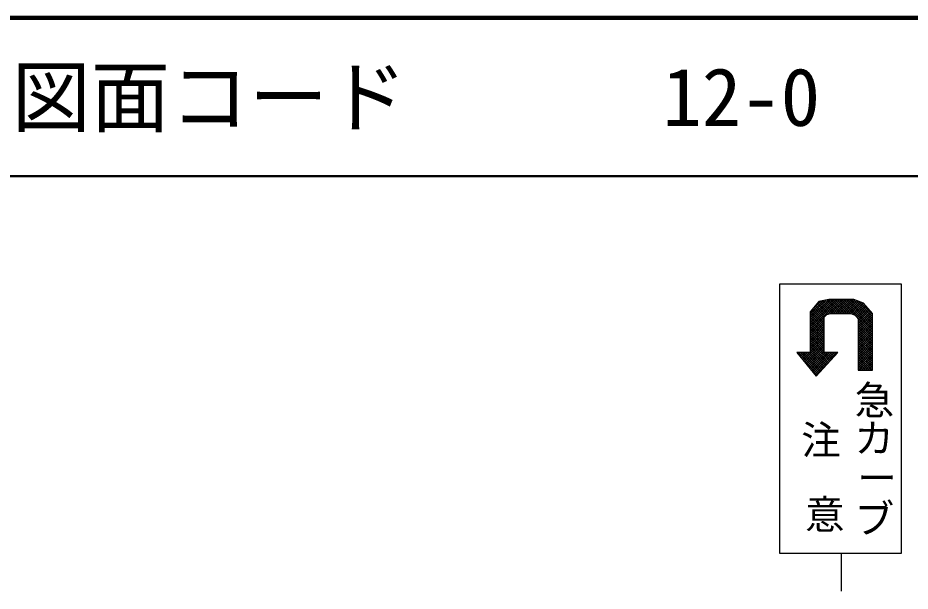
# Model space of a CAD drawing. Units: millimetres, scale not verified. Extents: x 40000 to 680000, y 20000 to 380000.
# Drawn here: x 120763 to 177188, y 343750 to 380000 of the extents above; entities that cross this region are included whole.
import ezdxf
from ezdxf.enums import TextEntityAlignment as Align

# ---------------------------------------------------------------- set-up
doc = ezdxf.new("R2010")
doc.units = ezdxf.units.MM
doc.header["$LTSCALE"] = 1000
for name, color, linetype, lineweight in [('M-STR-STRC', 7, 'Continuous', 25), ('M-TTL', 2, 'Continuous', 140), ('M-TTL-LINE', 7, 'Continuous', 50)]:
    doc.layers.add(name, color=color, linetype=linetype, lineweight=lineweight)
doc.layers.add('M-TTL-TXT', color=7, linetype='Continuous')
doc.styles.add('@ＭＳ ゴシック', font='')
doc.styles.add('ＭＳ ゴシック', font='')
doc.styles.get('@ＭＳ ゴシック').set_extended_font_data('@MS Gothic')
doc.styles.get('ＭＳ ゴシック').set_extended_font_data('MS Gothic')

msp = doc.modelspace()

# ---------------------------------------------------------------- linework, layer by layer
at = {"layer": 'M-STR-STRC'}
for p, q in [((170863, 360296), (172767, 362199)), ((170863, 360437), (172625, 362199)), ((170863, 360578), (172484, 362199)), ((170863, 360720), (172343, 362199)), ((170863, 360861), (172201, 362199)), ((170863, 361003), (172060, 362199)), ((170863, 361144), (171880, 362161)), ((170863, 361285), (171698, 362121)), ((171007, 361571), (171516, 362080)), ((171804, 361125), (171168, 361761)), ((171869, 361201), (171233, 361837)), ((171953, 361259), (171298, 361914)), ((172069, 361285), (171363, 361990)), ((172192, 361303), (171433, 362062)), ((172334, 361303), (171549, 362088)), ((172475, 361303), (171664, 362113)), ((172616, 361303), (171780, 362139)), ((172758, 361303), (171896, 362165)), ((171972, 361263), (172908, 362199)), ((172899, 361303), (172012, 362190)), ((173041, 361303), (172144, 362199)), ((172153, 361303), (173050, 362199)), ((173182, 361303), (172285, 362199)), ((172294, 361303), (173191, 362199)), ((173324, 361303), (172427, 362199)), ((172436, 361303), (173332, 362199)), ((173477, 361290), (172568, 362199)), ((172577, 361303), (173474, 362199)), ((174805, 360104), (172710, 362199)), ((172719, 361303), (173615, 362199)), ((174805, 360246), (172851, 362199)), ((172860, 361303), (173717, 362160)), ((174805, 360387), (172993, 362199)), ((173002, 361303), (173818, 362120)), ((174805, 360529), (173134, 362199)), ((173143, 361303), (173919, 362079)), ((174805, 360670), (173275, 362199)), ((173284, 361303), (174020, 362039)), ((174805, 360812), (173417, 362199)), ((173426, 361303), (174121, 361998)), ((173533, 361268), (174222, 361958)), ((174805, 360953), (173558, 362199)), ((173634, 361228), (174296, 361890)), ((173727, 361180), (174362, 361815)), ((174805, 361094), (173753, 362146)), ((173793, 361105), (174429, 361740)), ((174805, 361236), (173989, 362051)), ((174331, 361851), (174225, 361957)), ((171760, 360463), (170863, 361359)), ((171760, 360321), (170863, 361218)), ((171760, 360604), (170908, 361455)), ((171760, 360745), (170973, 361532)), ((171760, 360887), (171038, 361608)), ((171760, 361028), (171103, 361684)), ((173860, 361029), (174495, 361665)), ((173908, 360936), (174561, 361589)), ((173908, 360795), (174627, 361514)), ((173908, 360654), (174693, 361439)), ((173908, 360512), (174760, 361364)), ((173908, 360371), (174805, 361267)), ((173908, 360229), (174805, 361126)), ((171760, 360180), (170863, 361076)), ((170863, 360154), (171760, 361051)), ((171760, 360038), (170863, 360935)), ((170863, 360013), (171760, 360909)), ((171760, 359897), (170863, 360793)), ((170863, 359871), (171760, 360768)), ((171760, 359755), (170863, 360652)), ((170863, 359730), (171760, 360626)), ((173908, 360088), (174805, 360985)), ((174805, 359963), (173908, 360860)), ((173908, 359946), (174805, 360843)), ((174805, 359822), (173908, 360718)), ((173908, 359805), (174805, 360702)), ((174805, 359680), (173908, 360577)), ((173908, 359664), (174805, 360560)), ((171760, 359614), (170863, 360511)), ((170863, 359588), (171760, 360485)), ((171760, 359473), (170863, 360369)), ((170863, 359447), (171760, 360344)), ((171760, 359331), (170863, 360228)), ((170863, 359306), (171760, 360202)), ((171760, 359190), (170863, 360086)), ((170863, 359164), (171760, 360061)), ((174805, 359539), (173908, 360435)), ((173908, 359522), (174805, 360419)), ((174805, 359397), (173908, 360294)), ((173908, 359381), (174805, 360277)), ((174805, 359256), (173908, 360153)), ((173908, 359239), (174805, 360136)), ((174805, 359114), (173908, 360011)), ((173908, 359098), (174805, 359995)), ((170452, 358328), (171760, 359637)), ((170515, 358251), (171760, 359495)), ((171760, 359048), (170863, 359945)), ((170863, 359023), (171760, 359919)), ((171760, 358907), (170863, 359804)), ((170863, 358881), (171760, 359778)), ((172168, 358357), (170863, 359662)), ((172101, 358283), (170863, 359521)), ((174805, 358973), (173908, 359870)), ((173908, 358957), (174805, 359853)), ((174805, 358832), (173908, 359728)), ((173908, 358815), (174805, 359712)), ((174805, 358690), (173908, 359587)), ((173908, 358674), (174805, 359570)), ((174805, 358549), (173908, 359445)), ((173908, 358532), (174805, 359429)), ((170579, 358173), (171760, 359354)), ((170643, 358096), (171760, 359212)), ((170707, 358018), (171760, 359071)), ((170770, 357940), (171760, 358929)), ((172034, 358209), (170863, 359379)), ((171966, 358135), (170863, 359238)), ((171899, 358061), (170863, 359096)), ((171831, 357987), (170863, 358955)), ((174805, 358407), (173908, 359304)), ((173908, 358391), (174805, 359288)), ((174805, 358266), (173908, 359163)), ((173908, 358249), (174805, 359146)), ((174805, 358125), (173908, 359021)), ((173908, 358108), (174805, 359005)), ((174805, 357983), (173908, 358880)), ((173908, 357967), (174805, 358863)), ((170069, 358794), (170118, 358844)), ((171427, 357542), (170126, 358844)), ((170133, 358717), (170260, 358844)), ((170196, 358639), (170401, 358844)), ((171360, 357468), (170231, 358597)), ((170260, 358561), (170542, 358844)), ((171494, 357616), (170267, 358844)), ((170324, 358484), (170684, 358844)), ((170388, 358406), (170825, 358844)), ((171562, 357691), (170409, 358844)), ((171629, 357765), (170550, 358844)), ((171697, 357839), (170692, 358844)), ((171764, 357913), (170833, 358844)), ((170834, 357863), (171815, 358844)), ((170898, 357785), (171957, 358844)), ((170962, 357707), (172098, 358844)), ((171026, 357630), (172239, 358844)), ((171089, 357552), (172381, 358844)), ((171153, 357474), (172522, 358844)), ((172236, 358431), (171823, 358844)), ((172303, 358505), (171964, 358844)), ((172371, 358579), (172106, 358844)), ((172438, 358653), (172247, 358844)), ((172505, 358727), (172389, 358844)), ((172573, 358801), (172530, 358844)), ((174805, 357842), (173908, 358738)), ((173908, 357825), (174805, 358722)), ((174789, 357716), (173908, 358597)), ((174647, 357716), (173908, 358455)), ((174506, 357716), (173908, 358314)), ((173940, 357716), (174805, 358580)), ((174082, 357716), (174805, 358439)), ((171292, 357394), (170881, 357805)), ((171217, 357397), (172083, 358263)), ((174365, 357716), (173908, 358173)), ((174223, 357716), (173908, 358031)), ((174082, 357716), (173908, 357890)), ((173940, 357716), (173908, 357748)), ((174223, 357716), (174805, 358298)), ((174365, 357716), (174805, 358156)), ((174506, 357716), (174805, 358015)), ((174647, 357716), (174805, 357873)), ((174789, 357716), (174805, 357732)), ((172825, 346122), (172825, 343750))]:
    msp.add_line(p, q, dxfattribs=at)
for points in [[(176626, 346122), (168954, 346122), (168954, 363186), (176626, 363186)], [(173908, 357716), (174805, 357716), (174805, 361313), (174244, 361949), (173619, 362199), (172052, 362199), (171422, 362059), (170863, 361401), (170863, 358844), (170028, 358844), (171254, 357352), (172612, 358844), (171760, 358844), (171760, 361072), (171911, 361249), (172150, 361303), (173446, 361303), (173713, 361196), (173908, 360974)]]:
    msp.add_lwpolyline(points, close=True, dxfattribs=at)
at = {"layer": 'M-TTL'}
msp.add_line((680000, 380000), (40000, 380000), dxfattribs=at)
at = {"layer": 'M-TTL-LINE'}
msp.add_line((40000, 370000), (680000, 370000), dxfattribs=at)

# ---------------------------------------------------------------- texts
at = {"layer": 'M-STR-STRC', "style": '@ＭＳ ゴシック'}
for s, p in [('急', (173428, 357104)), ('カ', (173410, 354708)), ('ー', (173588, 352187)), ('ブ', (173428, 349614))]:
    msp.add_text(s, height=1833, rotation=270, dxfattribs=at).set_placement(p, align=Align.BOTTOM_LEFT)
at = {"layer": 'M-STR-STRC', "style": 'ＭＳ ゴシック'}
for s, p in [('注', (170304, 351842)), ('意', (170537, 347133))]:
    msp.add_text(s, height=1833, dxfattribs=at).set_placement(p, align=Align.BOTTOM_LEFT)
at = {"layer": 'M-TTL-TXT', "style": 'ＭＳ ゴシック'}
for s, p in [('図面コード', (120380, 375000)), ('12-0', (161521, 375000))]:
    msp.add_text(s, height=3666, dxfattribs=at).set_placement(p, align=Align.MIDDLE_LEFT)

doc.saveas('drawing.dxf')
